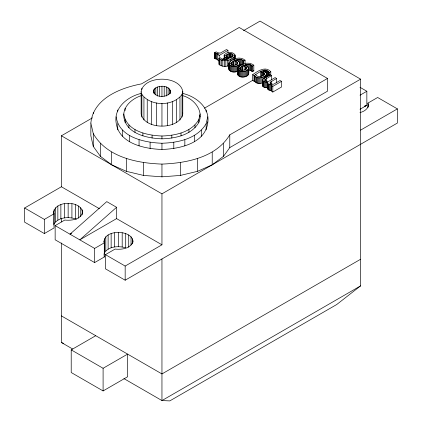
<?xml version="1.0" encoding="UTF-8"?>
<svg xmlns="http://www.w3.org/2000/svg" width="422" height="422" viewBox="0 0 422 422"><rect width="100%" height="100%" fill="white"/><g stroke="black" fill="none" stroke-linecap="round" stroke-linejoin="round"><path stroke-width="0.63" d="M261.672 71.186C274.406 72.647 257.805 82.364 254.461 75.348L253.997 75.517L252.614 74.715L252.614 80.38L253.997 81.177L254.461 81.008L254.461 75.348C258.333 73.022 265.285 66.745 269.183 72.563L269.183 75.707M233.915 65.932L233.915 60.9L236.647 61.733L237.718 62.825C237.597 66.054 229.315 66.222 231.43 62.551C234.648 59.882 240.155 57.334 243.563 61.042L243.563 64.191M242.666 70.986L242.666 65.953L245.398 66.792L246.474 67.879C246.348 71.107 238.071 71.276 240.181 67.604C243.404 64.935 248.906 62.387 252.314 66.096L252.314 71.761L253.812 70.896L253.812 65.236L252.651 64.376L249.845 63.305L246.844 63.173L243.731 63.859L240.661 65.257L237.823 67.742L237.691 74.705C239.517 77.738 244.09 77.59 246.891 76.06C249.993 74.509 248.59 70.179 248.4 67.441C247.334 66.001 245.477 65.516 243.789 65.315M226.398 57.054L226.398 55.166C225.459 57.091 228.719 57.677 229.985 57.925C231.351 57.36 234.347 55.44 232.205 54.027C229.304 52.418 226.588 55.071 224.256 56.442L224.256 59.592M53.578 213.179C54.216 200.012 82.074 200.012 82.712 213.179M53.831 224.963L54.079 209.713M90.851 123.045C93.209 98.447 120.455 87.876 141.486 83.888L239.2 27.472L327.488 78.445L327.488 91.189L229.774 147.6L223.523 156.309L212.224 164.812L197.501 171.337L180.352 175.436L161.953 176.834L143.549 175.436L126.405 171.337L111.677 164.812L100.378 156.309L93.278 146.413L90.851 135.789L90.851 123.045L93.278 133.668L93.278 146.413M82.712 211.891C81.209 219.551 71.281 220.806 64.809 220.047L55.15 225.628L55.15 239.786L94.633 262.579L104.292 257.003L104.292 242.845C102.256 229.146 133.141 228.956 132.988 242.202M182.388 93.336C196.035 96.401 210.304 107.573 207.735 123.045C204.855 143.717 179.255 148.85 161.953 149.472C144.651 148.85 119.046 143.717 116.171 123.045C113.629 107.816 127.476 96.707 140.901 93.484M182.721 95.657C194.051 98.743 203.937 110.611 198.804 122.512C191.419 135.093 175.473 138.405 161.953 138.838C147.531 138.321 126.199 134.043 123.799 116.815C122.797 106.323 132.097 98.69 141.185 95.657M103.981 254.529L104.35 252.899L104.35 238.741M141.143 91.326C144.393 75.148 179.508 75.148 182.763 91.326L182.763 113.982C179.508 130.161 144.393 130.161 141.143 113.982L141.143 91.326L141.85 94.438L141.85 117.089M153.576 90.034C152.986 97.862 166.89 98.236 170.324 92.624C170.921 84.79 157.016 84.416 153.576 90.034L153.576 93.267M132.988 240.915C131.485 248.579 121.557 249.835 115.085 249.075L105.426 254.651L105.426 268.809L125.165 280.208L397.382 123.045L397.382 108.887L377.643 97.487L367.979 103.063L367.979 107.541M182.051 117.089L182.051 94.438L182.763 91.326M198.804 122.512L198.804 119.684L200.102 113.982M206.173 129.886L206.173 123.657L207.735 116.815M367.979 103.063C369.783 108.037 364.181 111.693 359.966 112.553M234.806 59.275L235.012 55.393L234.664 54.28L232.67 52.903L229.79 52.423L226.704 53.024L224.33 54.67L224.056 59.708M235.033 60.262C238.725 59.702 242.144 64.571 237.201 65.795L237.201 71.46C235.028 72.289 232.48 72.304 230.407 71.191C227.432 69.561 229.146 65.315 229.072 62.688C232.712 58.299 240.355 56.253 245.055 60.182L245.055 63.326M237.823 73.407L237.691 74.705M271.631 80.001L271.631 75.596L265.507 79.188L264.816 80.032L266.055 81.056L268.65 81.388L275.123 77.611L276.595 78.46L276.595 82.865M267.928 87.755L264.552 87.438L262.89 86.389L262.653 79.932L263.629 78.571L270.159 74.747L271.631 75.596M248.605 68.575C246.638 72.236 239.058 72.763 237.618 68.48M267.622 82.712L267.68 83.287L268.703 84.284L271.225 84.933L271.225 90.593L268.703 89.949L267.68 88.952L267.622 82.712L267.928 82.09C266.155 82.1 263.075 82.148 262.653 79.932M224.045 55.287C223.966 57.64 227.057 58.326 228.872 58.568C226.239 59.94 222.42 60.272 220.337 57.777L218.839 58.642C223.544 62.535 231.187 60.557 234.806 56.131M54.079 223.871C58.8 216.882 69.171 216.507 76.435 219.213M141.85 94.438C150.691 106.566 173.215 106.566 182.051 94.438M123.799 113.982C126.199 131.21 147.531 135.488 161.953 136.005C175.473 135.573 191.419 132.265 198.804 119.684M104.35 252.899C108.834 246.121 118.571 245.757 125.703 247.793L125.703 233.635M116.171 116.815C119.046 137.488 144.651 142.62 161.953 143.243C178.179 142.726 197.311 138.748 206.173 123.657M93.278 133.668C106.945 157.195 136.823 163.198 161.953 164.089C186.482 163.156 216.022 157.538 229.774 134.861L327.488 78.445M276.595 78.46L270.47 82.053L269.848 83.155L271.045 83.931L273.556 84.247L280.087 80.481L281.558 81.33L281.558 86.99L272.812 92.043L271.341 91.189L271.341 85.529L272.311 84.97L271.225 84.933M71.682 233.213L69.989 234.189L106.771 201.626L116.583 207.292L79.795 239.854L116.583 218.617L161.953 244.813L161.953 193.84L360.599 79.151L360.599 285.873L336.661 304.563L169.797 400.9L161.953 400.562L123.889 378.587M99.402 208.695L61.401 186.761L61.401 135.789L92.471 117.849M243.499 30.653L260.047 21.1L360.599 79.151M217.673 59.407L214.619 58.389L214.619 52.724L216.154 51.837L217.61 52.687L220.273 53.114L226.482 49.527L227.954 50.382L227.954 52.898M214.619 52.724L216.623 53.599L219.039 53.826L217.736 54.58L219.208 55.43L227.954 50.382M221.94 59.513L224.129 58.252M243.563 61.042L245.055 60.182M252.314 66.096L253.812 65.236M252.614 74.715C257.446 71.307 265.533 65.642 270.792 71.719L270.792 75.496M53.578 211.891L54.021 213.817L54.021 227.975L44.357 233.556L24.618 222.157L24.618 207.999L61.401 186.761M204.433 108.19L252.614 80.38M271.341 85.529L272.812 86.378L281.558 81.33M24.618 207.999L44.357 219.398L54.021 213.817M55.15 225.628L94.633 248.421L104.292 242.845M360.029 95.193L366.85 91.257L366.85 105.315L360.029 109.256M105.426 254.651L125.165 266.05L161.953 244.813M360.599 130.124L397.382 108.887M71.212 349.87L103.095 368.279L127.618 354.116L127.618 376.772L103.095 390.93L71.212 372.526L71.212 349.87L95.736 335.712M360.599 259.256L161.953 373.939L61.401 315.888M360.599 285.873L161.953 400.562L161.953 258.971M237.201 65.795C234.516 66.797 230.523 66.75 228.935 63.986L231.43 62.551L231.43 65.067M237.691 69.039L240.181 67.604L240.181 70.121M269.183 72.563L270.792 71.719M364.487 106.302L366.85 105.315L365.009 105.911M364.988 105.954L366.85 105.315M218.839 58.642L218.839 64.308C221.561 66.708 225.633 66.84 228.93 65.69M254.461 81.008C255.917 83.603 259.43 83.762 262.004 83.076L262.004 77.411M255.658 74.657C257.631 77.843 262.547 76.73 264.415 74.05L264.346 73.354L263.592 72.7L260.458 71.882L260.458 76.287M239.838 64.851L241.548 65.257L241.548 59.592M248.595 69.91L251.095 70.696L252.314 71.761M61.401 242.966L61.401 342.511L63.796 343.471M360.003 87.307L366.85 91.257M61.401 135.789L161.953 193.84M61.401 342.511L72.763 349.068M253.284 70.442L253.812 70.896M248.4 73.101L248.605 74.24M207.45 121.8L207.735 123.045M199.812 115.549L200.102 116.815M182.478 112.737L182.763 113.982M104.002 255.716L104.292 257.003M228.861 63.427L228.935 63.986M368.422 104.994L368.422 106.281M272.812 86.378L272.812 92.043M271.536 81.383L271.536 83.899M270.47 82.053L270.47 83.941M270.27 84.822L270.27 90.487M269.436 84.616L269.436 90.282M268.909 72.209L268.909 75.986M268.703 84.284L268.703 89.949M268.455 71.719L268.455 76.124M268.06 83.809L268.06 89.475M267.864 71.186L267.864 76.224M267.68 83.287L267.68 88.952M267.179 70.717L267.179 76.382L266.504 76.044L266.504 70.379M266.556 73.56L266.551 77.263M266.572 78.518L266.572 81.662M266.614 82.09L266.614 87.755M266.319 74.699L266.319 77.215M265.839 70.157L265.839 72.674M265.86 75.285L265.86 77.168M265.507 79.188L265.507 81.077M265.501 81.995L265.501 87.655M265.206 70.036L265.206 72.552M265.164 75.876L265.164 77.764M264.9 79.763L264.9 81.024M264.599 70.015L264.599 71.904M264.552 81.778L264.552 87.438M264.346 73.354L264.346 74.61M264.241 76.472L264.241 78.988M264.051 73.022L264.051 74.91M263.739 81.42L263.739 87.08M263.592 72.7L263.592 75.216M263.502 70.242L263.502 71.503M263.244 81.082L263.244 86.747M263.138 77.02L263.138 78.909M262.953 72.394L262.953 75.543M262.89 80.723L262.89 86.389M262.684 80.344L262.684 86.004M262.183 72.146L262.183 75.923M261.334 71.972L261.334 76.377M260.87 77.653L260.87 83.319M259.752 77.759L259.752 83.424M258.718 77.738L258.718 83.403M257.715 77.59L257.715 83.255M256.803 77.326L256.803 82.992M256.017 76.962L256.017 82.622M254.999 76.187L254.999 81.852M253.997 75.517L253.997 81.177M251.839 65.579L251.839 71.239M251.095 65.03L251.095 70.696M250.304 64.65L250.304 70.31M249.471 64.387L249.471 70.047M248.595 64.244L248.595 73.613M248.4 67.441L248.331 74.858M247.767 69.799L247.767 75.459M247.672 64.223L247.672 67.367M246.891 70.395L246.891 76.06M246.722 64.318L246.722 66.207M246.474 67.879L246.474 69.139M246.126 67.304L246.126 69.192M245.952 70.854L245.952 76.514M245.757 64.534L245.757 65.79M245.398 66.792L245.398 69.308M244.95 71.176L244.95 76.841M244.143 66.27L244.143 70.041M243.911 71.376L243.911 77.041M243.083 60.525L243.083 64.297M242.866 71.455L242.866 77.12M242.339 59.977L242.339 65.009M242.339 66.122L242.339 70.527M241.901 66.359L241.901 70.764M241.864 71.408L241.864 77.073M240.878 67.014L240.878 70.163M240.872 71.234L240.872 76.899M240.714 59.333L240.714 64.993M239.949 70.954L239.949 76.619M239.838 59.191L239.849 66.038M239.78 68.137L239.78 69.398M239.643 62.387L239.643 66.159M239.58 64.139L239.58 66.027M239.158 70.585L239.158 76.245M239.01 64.745L239.01 66.629M238.915 59.17L238.915 61.686M238.462 70.099L238.462 75.765M238.135 65.341L238.135 67.858M237.966 59.265L237.966 61.153M237.971 69.583L237.971 75.248M237.718 62.825L237.718 64.081M237.37 62.25L237.37 64.139M237 59.481L237 60.736M236.647 61.733L236.647 64.882M236.199 66.122L236.199 71.787M235.392 61.211L235.392 64.988M235.154 66.323L235.154 71.988M235.012 55.393L235.012 59.17M234.938 54.818L234.938 58.595M234.257 56.917L234.257 59.433M234.11 66.402L234.11 72.062M233.588 61.069L233.588 65.473M233.329 57.745L233.329 59.634M233.144 61.306L233.144 65.711M233.113 66.354L233.113 72.02M232.976 54.881L232.976 56.137M232.828 54.559L232.828 55.815M232.205 54.027L232.205 57.176M232.121 61.96L232.121 65.109M232.116 66.18L232.116 71.845M231.989 58.621L231.989 60.51M231.193 65.901L231.193 71.561M231.187 53.636L231.187 57.408M231.024 63.084L231.024 64.344M230.618 53.547L230.618 57.951M230.465 59.412L230.465 61.295M230.407 65.526L230.407 71.191M230.011 53.536L230.011 57.941M229.705 65.046L229.705 70.711M229.774 134.861L229.774 147.6M229.378 53.61L229.378 58.014M229.215 64.529L229.215 70.194M228.93 60.024L228.935 69.651M228.735 53.768L228.735 58.173M227.416 54.364L227.416 57.508M227.384 60.457L227.384 66.122M227.126 58.252L227.126 59.513M226.799 54.77L226.799 57.286M226.35 57.993L226.35 59.877M226.192 55.567L226.192 56.828M225.833 60.699L225.833 66.365M225.628 57.635L225.628 59.523M224.573 56.864L224.573 60.014M224.319 60.736L224.319 66.402M223.523 143.57L223.523 156.309M222.816 60.552L222.816 66.217M221.36 60.146L221.36 65.806M219.999 59.502L219.999 65.167M219.308 59.059L219.308 64.724M219.208 55.43L219.208 61.095L217.736 60.24L217.673 53.742M216.623 53.599L216.623 59.259M215.816 53.383L215.816 59.048M215.167 53.098L215.167 58.758M214.84 52.892L214.84 58.558M212.224 152.068L212.224 164.812M206.173 109.973L206.173 111.841M201.6 130.029L201.6 136.259M197.501 158.593L197.501 171.337M194.99 124.996L194.99 127.829M194.326 135.504L194.326 141.734M188.929 129.554L188.929 132.387M184.841 139.703L184.841 145.933M181.027 133.057L181.027 135.889M180.352 162.692L180.352 175.436M179.972 97.334L179.972 119.99M176.665 99.824L176.665 122.475M173.801 142.346L173.801 148.576M172.355 101.734L172.355 124.385M171.828 135.256L171.828 138.089M170.62 91.326L170.62 93.267M170.324 90.034L170.324 93.267M169.459 88.826L169.459 94M168.083 87.787L168.083 94.908M167.339 102.931L167.339 125.587M166.289 86.99L166.289 96.052M164.195 86.494L164.195 96.2M161.953 86.32L161.953 96.68M161.953 103.343L161.953 125.993M161.953 136.005L161.953 138.838M161.953 143.243L161.953 149.472M161.953 164.089L161.953 176.834M159.706 86.494L159.706 96.2M157.617 86.99L157.617 96.052M156.567 102.931L156.567 125.587M155.823 87.787L155.823 94.908M154.441 88.826L154.441 94M152.078 135.256L152.078 138.089M151.545 101.734L151.545 124.385M150.105 142.346L150.105 148.576M147.236 99.824L147.236 122.475M143.928 97.334L143.928 119.99M143.549 162.692L143.549 175.436M142.879 133.057L142.879 135.889M141.85 88.219L141.85 89.511M139.06 139.703L139.06 145.933M134.977 129.554L134.977 132.387M132.492 238.741L132.492 243.89M131.036 236.71L131.036 245.077M129.58 135.504L129.58 141.734M128.91 124.996L128.91 127.829M128.721 234.97L128.721 247.197M126.405 158.593L126.405 171.337M125.165 266.05L125.165 280.208M125.102 108.28L125.102 110.548M125.102 119.684L125.102 122.512M122.306 130.029L122.306 136.259M122.19 232.791L122.19 246.954M118.424 232.506L118.424 246.664M117.733 109.973L117.733 111.218M117.733 123.657L117.733 129.886M116.583 207.292L116.583 218.617M114.652 232.791L114.652 246.954M111.677 152.068L111.677 164.812M111.139 233.635L111.139 247.793M108.122 234.97L108.122 249.128M105.806 236.71L105.806 250.868M103.854 240.915L103.854 242.202M103.095 368.279L103.095 390.93M100.378 143.57L100.378 156.309M94.633 248.421L94.633 262.579M93.278 112.421L93.278 113.692M82.216 209.713L82.216 214.861M80.76 207.687L80.76 216.697M78.45 205.947L78.45 218.174M75.432 204.607L75.432 218.765M71.919 203.768L71.919 217.926M68.148 203.483L68.148 217.641M64.376 203.768L64.376 217.926M61.401 218.659L61.401 221.94M60.863 204.607L60.863 218.765M57.846 205.947L57.846 220.105M55.53 207.687L55.53 221.845M44.357 219.398L44.357 233.556"/></g></svg>
